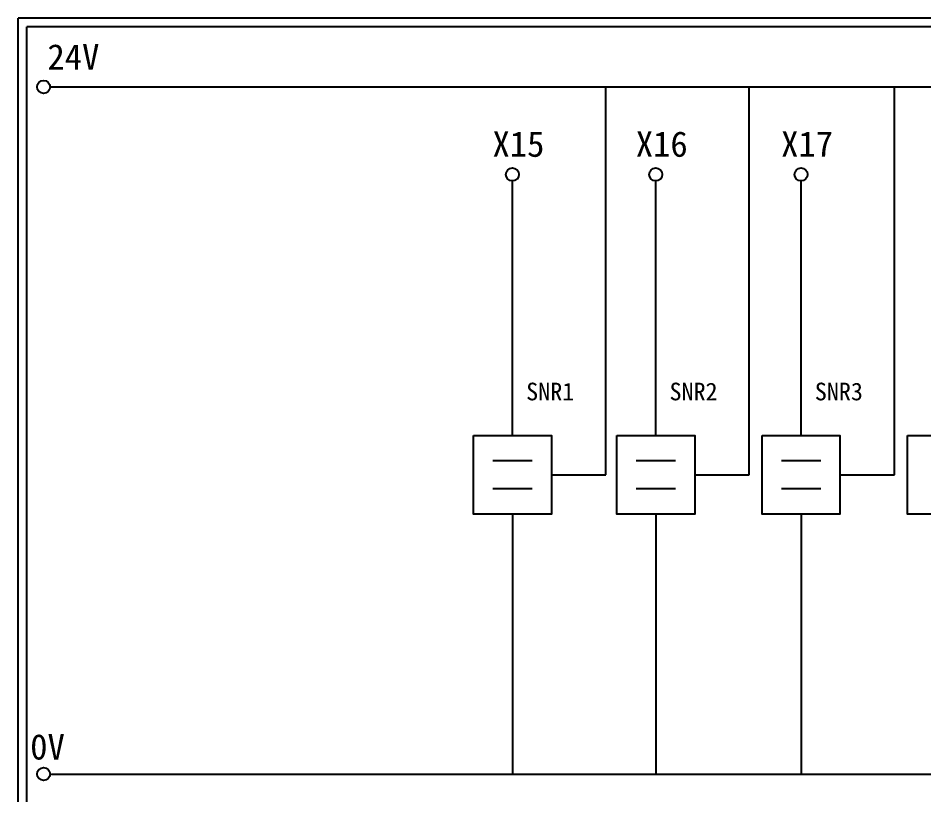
# Model space of a CAD drawing. Extents: x 275 to 562, y 265 to 469.
# Drawn here: x 274.9 to 403.1, y 358.9 to 468.9 of the extents above; entities that cross this region are included whole.
import ezdxf

# ---------------------------------------------------------------- set-up
doc = ezdxf.new("R2010")
doc.units = 0
doc.layers.get('0').update_dxf_attribs({"linetype": 'CONTINUOUS'})
doc.layers.add('圖框層', color=7, linetype='CONTINUOUS')
doc.layers.add('標尺寸層', color=3, linetype='CONTINUOUS')
doc.styles.add('STSL', font='kaiu.ttf')

msp = doc.modelspace()

# ---------------------------------------------------------------- linework, layer by layer
for p, q in [((358.07, 404.26), (358.07, 459.17)), ((378.34, 404.26), (378.34, 459.17)), ((398.9, 404.26), (398.9, 459.17)), ((344.84, 409.84), (344.84, 445.86)), ((365.12, 409.84), (365.12, 445.86)), ((385.68, 409.84), (385.68, 445.86)), ((350.36, 404.26), (358.07, 404.26)), ((370.63, 404.26), (378.34, 404.26)), ((391.19, 404.26), (398.9, 404.26)), ((344.84, 398.68), (344.84, 361.9)), ((365.12, 398.68), (365.12, 361.9)), ((385.68, 398.68), (385.68, 361.9))]:
    msp.add_line(p, q)
for points in [[(339.33, 409.84), (350.36, 409.84), (350.36, 398.68), (339.33, 398.68)], [(359.6, 409.84), (370.63, 409.84), (370.63, 398.68), (359.6, 398.68)], [(380.17, 409.84), (391.19, 409.84), (391.19, 398.68), (380.17, 398.68)], [(400.76, 409.84), (411.79, 409.84), (411.79, 398.68), (400.76, 398.68)]]:
    msp.add_lwpolyline(points, close=True)
at = {"layer": '圖框層', "color": 7}
for p, q in [((561.9, 468.91), (274.9, 468.91)), ((274.9, 264.95), (274.9, 468.91)), ((560.65, 467.66), (276.15, 467.66)), ((276.15, 266.2), (276.15, 467.66))]:
    msp.add_line(p, q, dxfattribs=at)
at = {"layer": '標尺寸層', "color": 7}
for p, q in [((279.42, 459.17), (557.02, 459.17)), ((342.08, 406.29), (347.65, 406.29)), ((362.36, 406.29), (367.92, 406.29)), ((382.92, 406.29), (388.49, 406.29)), ((342.08, 402.32), (347.65, 402.32)), ((362.36, 402.32), (367.92, 402.32)), ((382.92, 402.32), (388.49, 402.32)), ((279.63, 361.9), (557.5, 361.9))]:
    msp.add_line(p, q, dxfattribs=at)
for centre in [(278.5, 459.17), (344.84, 446.78), (365.12, 446.78), (385.68, 446.78), (278.5, 361.9)]:
    msp.add_circle(centre, 0.92, dxfattribs=at)

# ---------------------------------------------------------------- texts
at = {"layer": '圖框層', "color": 4, "style": 'STSL'}
for s, height, p in [('24V', 3.6, (279.05, 461.63)), ('X15', 3.6, (342.02, 449.28)), ('X16 ', 3.6, (362.3, 449.28)), ('X17', 3.6, (382.86, 449.28)), ('SNR1', 2.5, (346.79, 414.8)), ('SNR2', 2.5, (367.07, 414.8)), ('SNR3', 2.5, (387.63, 414.8)), ('0V', 3.6, (276.61, 363.95))]:
    msp.add_text(s, height=height, dxfattribs=at).set_placement(p)

doc.saveas('drawing.dxf')
